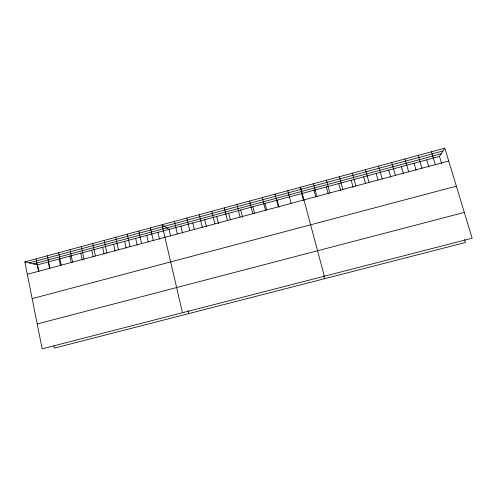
<?xml version="1.0" encoding="UTF-8"?>
<svg xmlns="http://www.w3.org/2000/svg" width="497" height="497" viewBox="0 0 497 497"><rect width="100%" height="100%" fill="white"/><g stroke="black" fill="none" stroke-linecap="round" stroke-linejoin="round"><path stroke-width="0.75" d="M24.85 261.894L37.536 264.864L439.485 156.393L444.834 148.162L472.15 238.206L42.164 348.838L24.85 261.894L444.834 148.162M29.155 262.901L443.013 150.964M33.467 263.913L441.199 153.759M27.323 274.307L448.729 161.003M32.162 298.622L456.364 186.176M37.213 323.963L464.328 212.424M439.485 156.393L441.665 163.619M464.571 239.591L465.447 242.499L54.347 348.124L53.893 345.887M431.477 151.778L435.322 164.606M426.737 159.835L428.886 167.054M418.17 155.381L421.972 168.197M414.026 163.264L416.157 170.477M404.912 158.972L408.664 171.776M401.365 166.681L403.471 173.888M391.698 162.55L395.407 175.335M388.747 170.086L390.828 177.286M378.54 166.116L382.199 178.889M376.179 173.478L378.024 179.951M365.425 169.663L369.041 182.424M363.649 176.857L365.475 183.325M352.367 173.204L355.933 185.953M351.168 180.225L353.174 187.406M339.352 176.727L342.874 189.463M338.73 183.586L340.706 190.755M326.38 180.237L329.859 192.96M326.33 186.928L328.095 193.376M313.458 183.735L316.893 196.445M313.98 190.264L315.719 196.706M324.348 276.239L300.586 187.226L301.667 193.582L303.574 200.732M323.622 275.866L324.386 278.742M287.763 190.699L291.105 203.379M277.177 200.192L279.041 207.33M274.978 194.159L278.283 206.827M264.994 203.478L266.653 209.896M262.248 197.607L265.504 210.262M252.855 206.758L254.489 213.17M249.562 201.043L252.774 213.685M240.759 210.02L242.548 217.139M236.92 204.466L240.088 217.096M228.707 213.275L230.297 219.674M224.321 207.876L227.452 220.494M216.692 216.518L218.438 223.619M211.772 211.275L214.859 223.88M204.721 219.749L206.367 226.533M199.266 214.661L202.31 227.253M192.786 222.967L194.414 229.744M186.81 218.034L189.811 230.614M180.896 226.178L182.498 232.95M174.391 221.395L177.354 233.963M170.626 236.137L169.048 229.372L162.022 224.75L182.486 312.737M188.046 310.575L188.748 313.595M157.891 232.385L159.456 239.144M150.38 227.899L153.256 240.442M146.777 235.385L148.317 242.138M138.775 231.043L141.614 243.573M135.693 238.374L137.215 245.12M127.207 234.174L130.015 246.692M124.648 241.356L126.151 248.096M115.683 237.299L118.448 249.805M113.633 244.325L115.118 251.06M104.196 240.405L106.923 252.905M102.655 247.289L104.121 254.017M92.746 243.505L95.436 255.992M91.715 250.239L93.163 256.961M81.334 246.599L83.993 259.067M80.812 253.184L82.235 259.9M69.965 249.68L72.581 262.136M69.94 256.117L71.344 262.826M58.627 252.749L61.212 265.193M59.106 259.043L60.491 265.746M47.333 255.806L49.874 268.243M48.302 261.956L49.669 268.653M37.536 264.864L38.884 271.555M36.07 258.856L38.58 271.281"/></g></svg>
